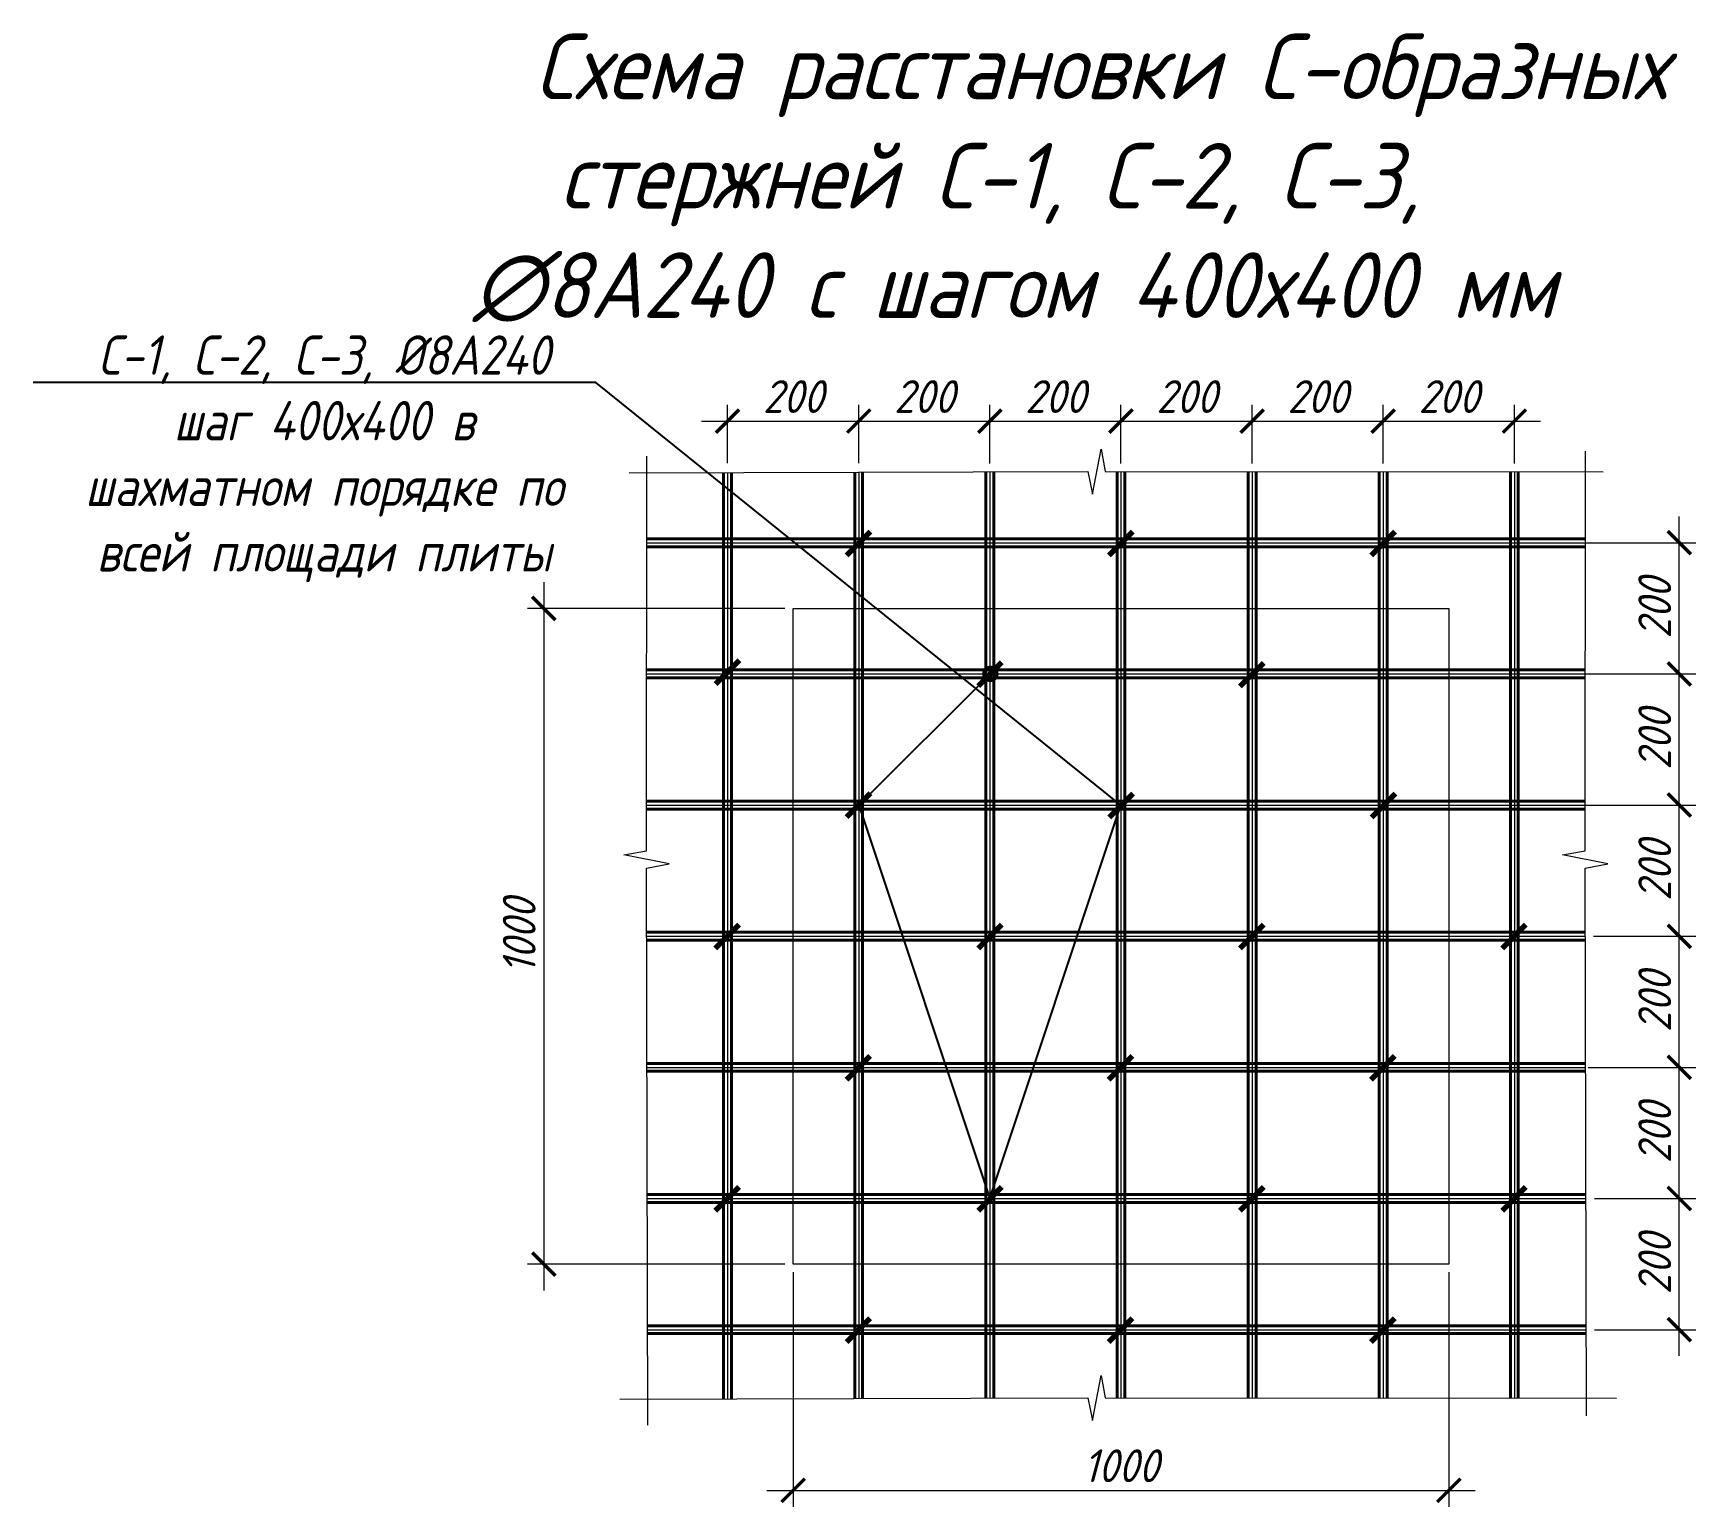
# Model space of a CAD drawing. Header units: millimetres. Extents: x 504091 to 2165846, y 135022 to 442887.
# Drawn here: x 1291762 to 1294298, y 235737 to 237984 of the extents above; entities that cross this region are included whole.
import ezdxf
from ezdxf import colors
from ezdxf.entities.mleader import LeaderData, LeaderLine
from ezdxf.math import Vec2, Vec3

# ---------------------------------------------------------------- set-up
doc = ezdxf.new("R2010")
doc.units = ezdxf.units.MM
doc.layers.get('Defpoints').update_dxf_attribs({"color": 255})
for name, color, linetype, lineweight in [('КР_Арматура 12', 174, 'Continuous', 40), ('Размер', 7, 'Continuous', 13), ('размеры', 7, 'Continuous', 9)]:
    doc.layers.add(name, color=color, linetype=linetype, lineweight=lineweight)
doc.layers.add('Текст', color=7, linetype='Continuous')
doc.styles.add('GOST 2.304_new', font='isocpeur.ttf', dxfattribs={"width": 0.9, "oblique": 15})
doc.styles.add('ISOCPEUR_ГОСТ', font='isocpeui.ttf', dxfattribs={"width": 0.85, "height": 2.5})
doc.dimstyles.new('SPDS 1_20', dxfattribs={"dimscale": 20, "dimtxt": 2.5, "dimasz": 1.77, "dimexe": 1.25, "dimexo": 0.625, "dimtad": 1, "dimdec": 0, "dimrnd": 0.001, "dimtxsty": 'GOST 2.304_new', "dimblk": 'ARCHTICK', "dimcen": 2.5, "dimdle": 2, "dimclrt": 256, "dimadec": 0, "dimazin": 2, "dimtfac": 0.75, "dimtdec": 0, "dimtmove": 1, "dimatfit": 3, "dimfxl": 0, "dimtolj": 1, "dimlwd": 9, "dimlwe": 9, "dimarcsym": 0})

# ---------------------------------------------------------------- blocks, each defined once
blk = doc.blocks.new('_ArchTick')
at = {"color": 0, "linetype": 'ByBlock', "const_width": 0.15}
blk.add_lwpolyline([(-0.5, -0.5), (0.5, 0.5)], dxfattribs=at)
blk = doc.blocks.new('*D2985')
at = {"layer": 'Defpoints', "color": 0, "lineweight": 20, "ltscale": 100, "transparency": 16777216}
for p in [(1294130.8, 236206.9), (1294272.6, 236206.9), (1294130.8, 236006.9)]:
    blk.add_point(p, dxfattribs=at)
at = {"layer": 'размеры', "color": 0, "lineweight": 9, "ltscale": 100, "transparency": 16777216}
for p, q in [((1294272.6, 235966.9), (1294272.6, 236246.9)), ((1294143.3, 236206.9), (1294297.6, 236206.9)), ((1294143.3, 236006.9), (1294297.6, 236006.9))]:
    blk.add_line(p, q, dxfattribs=at)
at = {"layer": 'размеры', "color": 0, "lineweight": 9, "ltscale": 100, "transparency": 16777216, "xscale": 35.4, "yscale": 35.4, "zscale": 35.4}
for p, rotation in [((1294272.6, 236206.9), 90), ((1294272.6, 236006.9), 270)]:
    blk.add_blockref('_ArchTick', p, dxfattribs=dict(at, rotation=rotation))
at = {"layer": 'размеры', "ltscale": 100, "transparency": 16777216, "insert": (1294235.1, 236106.9), "char_height": 50, "attachment_point": 5, "rotation": 90, "style": 'GOST 2.304_new'}
blk.add_mtext('\\A1;200', dxfattribs=at)
blk = doc.blocks.new('*D2986')
at = {"layer": 'Defpoints', "color": 0, "lineweight": 20, "ltscale": 100, "transparency": 16777216}
for p in [(1294121.1, 236406.9), (1294272.6, 236406.9), (1294130.8, 236206.9)]:
    blk.add_point(p, dxfattribs=at)
at = {"layer": 'размеры', "color": 0, "lineweight": 9, "ltscale": 100, "transparency": 16777216}
for p, q in [((1294272.6, 236166.9), (1294272.6, 236446.9)), ((1294133.6, 236406.9), (1294297.6, 236406.9)), ((1294143.3, 236206.9), (1294297.6, 236206.9))]:
    blk.add_line(p, q, dxfattribs=at)
at = {"layer": 'размеры', "color": 0, "lineweight": 9, "ltscale": 100, "transparency": 16777216, "xscale": 35.4, "yscale": 35.4, "zscale": 35.4}
for p, rotation in [((1294272.6, 236406.9), 90), ((1294272.6, 236206.9), 270)]:
    blk.add_blockref('_ArchTick', p, dxfattribs=dict(at, rotation=rotation))
at = {"layer": 'размеры', "ltscale": 100, "transparency": 16777216, "insert": (1294235.1, 236306.9), "char_height": 50, "attachment_point": 5, "rotation": 90, "style": 'GOST 2.304_new'}
blk.add_mtext('\\A1;200', dxfattribs=at)
blk = doc.blocks.new('*D2987')
at = {"layer": 'Defpoints', "color": 0, "lineweight": 20, "ltscale": 100, "transparency": 16777216}
for p in [(1294129.1, 236606.9), (1294272.6, 236606.9), (1294121.1, 236406.9)]:
    blk.add_point(p, dxfattribs=at)
at = {"layer": 'размеры', "color": 0, "lineweight": 9, "ltscale": 100, "transparency": 16777216}
for p, q in [((1294272.6, 236366.9), (1294272.6, 236646.9)), ((1294141.6, 236606.9), (1294297.6, 236606.9)), ((1294133.6, 236406.9), (1294297.6, 236406.9))]:
    blk.add_line(p, q, dxfattribs=at)
at = {"layer": 'размеры', "color": 0, "lineweight": 9, "ltscale": 100, "transparency": 16777216, "xscale": 35.4, "yscale": 35.4, "zscale": 35.4}
for p, rotation in [((1294272.6, 236606.9), 90), ((1294272.6, 236406.9), 270)]:
    blk.add_blockref('_ArchTick', p, dxfattribs=dict(at, rotation=rotation))
at = {"layer": 'размеры', "ltscale": 100, "transparency": 16777216, "insert": (1294235.1, 236506.9), "char_height": 50, "attachment_point": 5, "rotation": 90, "style": 'GOST 2.304_new'}
blk.add_mtext('\\A1;200', dxfattribs=at)
blk = doc.blocks.new('*D2988')
at = {"layer": 'Defpoints', "color": 0, "lineweight": 20, "ltscale": 100, "transparency": 16777216}
for p in [(1294114.1, 236806.9), (1294272.6, 236806.9), (1294129.1, 236606.9)]:
    blk.add_point(p, dxfattribs=at)
at = {"layer": 'размеры', "color": 0, "lineweight": 9, "ltscale": 100, "transparency": 16777216}
for p, q in [((1294272.6, 236566.9), (1294272.6, 236846.9)), ((1294126.6, 236806.9), (1294297.6, 236806.9)), ((1294141.6, 236606.9), (1294297.6, 236606.9))]:
    blk.add_line(p, q, dxfattribs=at)
at = {"layer": 'размеры', "color": 0, "lineweight": 9, "ltscale": 100, "transparency": 16777216, "xscale": 35.4, "yscale": 35.4, "zscale": 35.4}
for p, rotation in [((1294272.6, 236806.9), 90), ((1294272.6, 236606.9), 270)]:
    blk.add_blockref('_ArchTick', p, dxfattribs=dict(at, rotation=rotation))
at = {"layer": 'размеры', "ltscale": 100, "transparency": 16777216, "insert": (1294235.1, 236706.9), "char_height": 50, "attachment_point": 5, "rotation": 90, "style": 'GOST 2.304_new'}
blk.add_mtext('\\A1;200', dxfattribs=at)
blk = doc.blocks.new('*D2989')
at = {"layer": 'Defpoints', "color": 0, "lineweight": 20, "ltscale": 100, "transparency": 16777216}
for p in [(1294099.8, 237006.9), (1294272.6, 237006.9), (1294114.1, 236806.9)]:
    blk.add_point(p, dxfattribs=at)
at = {"layer": 'размеры', "color": 0, "lineweight": 9, "ltscale": 100, "transparency": 16777216}
for p, q in [((1294272.6, 236766.9), (1294272.6, 237046.9)), ((1294112.3, 237006.9), (1294297.6, 237006.9)), ((1294126.6, 236806.9), (1294297.6, 236806.9))]:
    blk.add_line(p, q, dxfattribs=at)
at = {"layer": 'размеры', "color": 0, "lineweight": 9, "ltscale": 100, "transparency": 16777216, "xscale": 35.4, "yscale": 35.4, "zscale": 35.4}
for p, rotation in [((1294272.6, 237006.9), 90), ((1294272.6, 236806.9), 270)]:
    blk.add_blockref('_ArchTick', p, dxfattribs=dict(at, rotation=rotation))
at = {"layer": 'размеры', "ltscale": 100, "transparency": 16777216, "insert": (1294235.1, 236906.9), "char_height": 50, "attachment_point": 5, "rotation": 90, "style": 'GOST 2.304_new'}
blk.add_mtext('\\A1;200', dxfattribs=at)
blk = doc.blocks.new('*D2990')
at = {"layer": 'Defpoints', "color": 0, "lineweight": 20, "ltscale": 100, "transparency": 16777216}
for p in [(1294118.1, 237206.9), (1294272.6, 237206.9), (1294099.8, 237006.9)]:
    blk.add_point(p, dxfattribs=at)
at = {"layer": 'размеры', "color": 0, "lineweight": 9, "ltscale": 100, "transparency": 16777216}
for p, q in [((1294272.6, 236966.9), (1294272.6, 237246.9)), ((1294130.6, 237206.9), (1294297.6, 237206.9)), ((1294112.3, 237006.9), (1294297.6, 237006.9))]:
    blk.add_line(p, q, dxfattribs=at)
at = {"layer": 'размеры', "color": 0, "lineweight": 9, "ltscale": 100, "transparency": 16777216, "xscale": 35.4, "yscale": 35.4, "zscale": 35.4}
for p, rotation in [((1294272.6, 237206.9), 90), ((1294272.6, 237006.9), 270)]:
    blk.add_blockref('_ArchTick', p, dxfattribs=dict(at, rotation=rotation))
at = {"layer": 'размеры', "ltscale": 100, "transparency": 16777216, "insert": (1294235.1, 237106.9), "char_height": 50, "attachment_point": 5, "rotation": 90, "style": 'GOST 2.304_new'}
blk.add_mtext('\\A1;200', dxfattribs=at)
blk = doc.blocks.new('*D2991')
at = {"layer": 'Defpoints', "color": 0, "lineweight": 20, "ltscale": 100, "transparency": 16777216}
for p in [(1292921, 236106.9), (1293921, 236106.9), (1293921, 235761.9)]:
    blk.add_point(p, dxfattribs=at)
at = {"layer": 'размеры', "color": 0, "lineweight": 9, "ltscale": 100, "transparency": 16777216}
for p, q in [((1292921, 236094.4), (1292921, 235736.9)), ((1293921, 236094.4), (1293921, 235736.9)), ((1292881, 235761.9), (1293961, 235761.9))]:
    blk.add_line(p, q, dxfattribs=at)
at = {"layer": 'размеры', "color": 0, "lineweight": 9, "ltscale": 100, "transparency": 16777216, "xscale": 35.4, "yscale": 35.4, "zscale": 35.4, "rotation": 180}
blk.add_blockref('_ArchTick', (1292921, 235761.9), dxfattribs=at)
at = {"layer": 'размеры', "color": 0, "lineweight": 9, "ltscale": 100, "transparency": 16777216, "xscale": 35.4, "yscale": 35.4, "zscale": 35.4}
blk.add_blockref('_ArchTick', (1293921, 235761.9), dxfattribs=at)
at = {"layer": 'размеры', "ltscale": 100, "transparency": 16777216, "insert": (1293421, 235799.4), "char_height": 50, "attachment_point": 5, "style": 'GOST 2.304_new'}
blk.add_mtext('\\A1;1000', dxfattribs=at)
blk = doc.blocks.new('*D2992')
at = {"layer": 'Defpoints', "color": 0, "lineweight": 20, "ltscale": 100, "transparency": 16777216}
for p in [(1292921, 237106.9), (1292540.7, 236106.9), (1292921, 236106.9)]:
    blk.add_point(p, dxfattribs=at)
at = {"layer": 'размеры', "color": 0, "lineweight": 9, "ltscale": 100, "transparency": 16777216}
for p, q in [((1292540.7, 237146.9), (1292540.7, 236066.9)), ((1292908.5, 237106.9), (1292515.7, 237106.9)), ((1292908.5, 236106.9), (1292515.7, 236106.9))]:
    blk.add_line(p, q, dxfattribs=at)
at = {"layer": 'размеры', "color": 0, "lineweight": 9, "ltscale": 100, "transparency": 16777216, "xscale": 35.4, "yscale": 35.4, "zscale": 35.4}
for p, rotation in [((1292540.7, 237106.9), 90), ((1292540.7, 236106.9), 270)]:
    blk.add_blockref('_ArchTick', p, dxfattribs=dict(at, rotation=rotation))
at = {"layer": 'размеры', "ltscale": 100, "transparency": 16777216, "insert": (1292503.2, 236606.9), "char_height": 50, "attachment_point": 5, "rotation": 90, "style": 'GOST 2.304_new'}
blk.add_mtext('\\A1;1000', dxfattribs=at)
blk = doc.blocks.new('_DotSmall')
at = {"color": 0, "linetype": 'ByBlock', "lineweight": 35, "const_width": 0.5}
blk.add_lwpolyline([(-0.0625, 0, 1), (0.0625, 0, 1)], format="xyb", close=True, dxfattribs=at)
blk = doc.blocks.new('*D2993')
at = {"layer": 'Defpoints', "color": 0, "lineweight": 20, "ltscale": 100, "transparency": 16777216}
for p in [(1293021, 237392.4), (1292821, 237315.8), (1293021, 237315.8)]:
    blk.add_point(p, dxfattribs=at)
at = {"layer": 'размеры', "color": 0, "lineweight": 9, "ltscale": 100, "transparency": 16777216}
for p, q in [((1292821, 237328.3), (1292821, 237417.4)), ((1293021, 237328.3), (1293021, 237417.4)), ((1292781, 237392.4), (1293061, 237392.4))]:
    blk.add_line(p, q, dxfattribs=at)
at = {"layer": 'размеры', "color": 0, "lineweight": 9, "ltscale": 100, "transparency": 16777216, "xscale": 35.4, "yscale": 35.4, "zscale": 35.4, "rotation": 180}
blk.add_blockref('_ArchTick', (1292821, 237392.4), dxfattribs=at)
at = {"layer": 'размеры', "color": 0, "lineweight": 9, "ltscale": 100, "transparency": 16777216, "xscale": 35.4, "yscale": 35.4, "zscale": 35.4}
blk.add_blockref('_ArchTick', (1293021, 237392.4), dxfattribs=at)
at = {"layer": 'размеры', "ltscale": 100, "transparency": 16777216, "insert": (1292921, 237429.9), "char_height": 50, "attachment_point": 5, "style": 'GOST 2.304_new'}
blk.add_mtext('\\A1;200', dxfattribs=at)
blk = doc.blocks.new('*D2994')
at = {"layer": 'Defpoints', "color": 0, "lineweight": 20, "ltscale": 100, "transparency": 16777216}
for p in [(1293221, 237392.4), (1293021, 237315.8), (1293221, 237315.2)]:
    blk.add_point(p, dxfattribs=at)
at = {"layer": 'размеры', "color": 0, "lineweight": 9, "ltscale": 100, "transparency": 16777216}
for p, q in [((1293021, 237328.3), (1293021, 237417.4)), ((1293221, 237327.7), (1293221, 237417.4)), ((1292981, 237392.4), (1293261, 237392.4))]:
    blk.add_line(p, q, dxfattribs=at)
at = {"layer": 'размеры', "color": 0, "lineweight": 9, "ltscale": 100, "transparency": 16777216, "xscale": 35.4, "yscale": 35.4, "zscale": 35.4, "rotation": 180}
blk.add_blockref('_ArchTick', (1293021, 237392.4), dxfattribs=at)
at = {"layer": 'размеры', "color": 0, "lineweight": 9, "ltscale": 100, "transparency": 16777216, "xscale": 35.4, "yscale": 35.4, "zscale": 35.4}
blk.add_blockref('_ArchTick', (1293221, 237392.4), dxfattribs=at)
at = {"layer": 'размеры', "ltscale": 100, "transparency": 16777216, "insert": (1293121, 237429.9), "char_height": 50, "attachment_point": 5, "style": 'GOST 2.304_new'}
blk.add_mtext('\\A1;200', dxfattribs=at)
blk = doc.blocks.new('*D2995')
at = {"layer": 'Defpoints', "color": 0, "lineweight": 20, "ltscale": 100, "transparency": 16777216}
for p in [(1293421, 237392.4), (1293221, 237315.2), (1293421, 237315.2)]:
    blk.add_point(p, dxfattribs=at)
at = {"layer": 'размеры', "color": 0, "lineweight": 9, "ltscale": 100, "transparency": 16777216}
for p, q in [((1293221, 237327.7), (1293221, 237417.4)), ((1293421, 237327.7), (1293421, 237417.4)), ((1293181, 237392.4), (1293461, 237392.4))]:
    blk.add_line(p, q, dxfattribs=at)
at = {"layer": 'размеры', "color": 0, "lineweight": 9, "ltscale": 100, "transparency": 16777216, "xscale": 35.4, "yscale": 35.4, "zscale": 35.4, "rotation": 180}
blk.add_blockref('_ArchTick', (1293221, 237392.4), dxfattribs=at)
at = {"layer": 'размеры', "color": 0, "lineweight": 9, "ltscale": 100, "transparency": 16777216, "xscale": 35.4, "yscale": 35.4, "zscale": 35.4}
blk.add_blockref('_ArchTick', (1293421, 237392.4), dxfattribs=at)
at = {"layer": 'размеры', "ltscale": 100, "transparency": 16777216, "insert": (1293321, 237429.9), "char_height": 50, "attachment_point": 5, "style": 'GOST 2.304_new'}
blk.add_mtext('\\A1;200', dxfattribs=at)
blk = doc.blocks.new('*D2996')
at = {"layer": 'Defpoints', "color": 0, "lineweight": 20, "ltscale": 100, "transparency": 16777216}
for p in [(1293621, 237392.4), (1293421, 237315.2), (1293621, 237315.2)]:
    blk.add_point(p, dxfattribs=at)
at = {"layer": 'размеры', "color": 0, "lineweight": 9, "ltscale": 100, "transparency": 16777216}
for p, q in [((1293421, 237327.7), (1293421, 237417.4)), ((1293621, 237327.7), (1293621, 237417.4)), ((1293381, 237392.4), (1293661, 237392.4))]:
    blk.add_line(p, q, dxfattribs=at)
at = {"layer": 'размеры', "color": 0, "lineweight": 9, "ltscale": 100, "transparency": 16777216, "xscale": 35.4, "yscale": 35.4, "zscale": 35.4, "rotation": 180}
blk.add_blockref('_ArchTick', (1293421, 237392.4), dxfattribs=at)
at = {"layer": 'размеры', "color": 0, "lineweight": 9, "ltscale": 100, "transparency": 16777216, "xscale": 35.4, "yscale": 35.4, "zscale": 35.4}
blk.add_blockref('_ArchTick', (1293621, 237392.4), dxfattribs=at)
at = {"layer": 'размеры', "ltscale": 100, "transparency": 16777216, "insert": (1293521, 237429.9), "char_height": 50, "attachment_point": 5, "style": 'GOST 2.304_new'}
blk.add_mtext('\\A1;200', dxfattribs=at)
blk = doc.blocks.new('*D2997')
at = {"layer": 'Defpoints', "color": 0, "lineweight": 20, "ltscale": 100, "transparency": 16777216}
for p in [(1293821, 237392.4), (1293621, 237315.2), (1293821, 237315.2)]:
    blk.add_point(p, dxfattribs=at)
at = {"layer": 'размеры', "color": 0, "lineweight": 9, "ltscale": 100, "transparency": 16777216}
for p, q in [((1293621, 237327.7), (1293621, 237417.4)), ((1293821, 237327.7), (1293821, 237417.4)), ((1293581, 237392.4), (1293861, 237392.4))]:
    blk.add_line(p, q, dxfattribs=at)
at = {"layer": 'размеры', "color": 0, "lineweight": 9, "ltscale": 100, "transparency": 16777216, "xscale": 35.4, "yscale": 35.4, "zscale": 35.4, "rotation": 180}
blk.add_blockref('_ArchTick', (1293621, 237392.4), dxfattribs=at)
at = {"layer": 'размеры', "color": 0, "lineweight": 9, "ltscale": 100, "transparency": 16777216, "xscale": 35.4, "yscale": 35.4, "zscale": 35.4}
blk.add_blockref('_ArchTick', (1293821, 237392.4), dxfattribs=at)
at = {"layer": 'размеры', "ltscale": 100, "transparency": 16777216, "insert": (1293721, 237429.9), "char_height": 50, "attachment_point": 5, "style": 'GOST 2.304_new'}
blk.add_mtext('\\A1;200', dxfattribs=at)
blk = doc.blocks.new('*D2998')
at = {"layer": 'Defpoints', "color": 0, "lineweight": 20, "ltscale": 100, "transparency": 16777216}
for p in [(1294021, 237392.4), (1293821, 237315.2), (1294021, 237315.1)]:
    blk.add_point(p, dxfattribs=at)
at = {"layer": 'размеры', "color": 0, "lineweight": 9, "ltscale": 100, "transparency": 16777216}
for p, q in [((1293821, 237327.7), (1293821, 237417.4)), ((1294021, 237327.6), (1294021, 237417.4)), ((1293781, 237392.4), (1294061, 237392.4))]:
    blk.add_line(p, q, dxfattribs=at)
at = {"layer": 'размеры', "color": 0, "lineweight": 9, "ltscale": 100, "transparency": 16777216, "xscale": 35.4, "yscale": 35.4, "zscale": 35.4, "rotation": 180}
blk.add_blockref('_ArchTick', (1293821, 237392.4), dxfattribs=at)
at = {"layer": 'размеры', "color": 0, "lineweight": 9, "ltscale": 100, "transparency": 16777216, "xscale": 35.4, "yscale": 35.4, "zscale": 35.4}
blk.add_blockref('_ArchTick', (1294021, 237392.4), dxfattribs=at)
at = {"layer": 'размеры', "ltscale": 100, "transparency": 16777216, "insert": (1293921, 237429.9), "char_height": 50, "attachment_point": 5, "style": 'GOST 2.304_new'}
blk.add_mtext('\\A1;200', dxfattribs=at)

msp = doc.modelspace()

# ---------------------------------------------------------------- linework, layer by layer
at = {"layer": 'Defpoints', "lineweight": 9}
for p, q in [((1292821.0245, 237313.8768), (1292821.0245, 235901.1877)), ((1293021.0245, 237314.5098), (1293021.0245, 235901.8206)), ((1293221.0245, 237315.1427), (1293221.0245, 235902.4535)), ((1293421.0245, 237315.5957), (1293421.0245, 235902.9077)), ((1293621.0245, 237315.4221), (1293621.0245, 235902.7442)), ((1293821.0245, 237315.2486), (1293821.0245, 235902.5807)), ((1294021.0245, 237315.075), (1294021.0245, 235902.4171)), ((1292697.6857, 237206.9103), (1294129.2617, 237206.9103)), ((1292697.5, 237006.9103), (1294129.0745, 237006.9103)), ((1292697.3144, 236806.9103), (1294128.8872, 236806.9103)), ((1292697.553, 236606.9103), (1294129.1252, 236606.9103)), ((1292698.138, 236406.9103), (1294129.7102, 236406.9103)), ((1292698.7229, 236206.9103), (1294130.2952, 236206.9103)), ((1292699.3079, 236006.9103), (1294130.8802, 236006.9103))]:
    msp.add_line(p, q, dxfattribs=at)
at = {"layer": 'КР_Арматура 12', "ltscale": 100}
for p, q in [((1292815.0245, 237313.8578), (1292815.0245, 235901.1687)), ((1292827.0245, 237313.8958), (1292827.0245, 235901.2067)), ((1293015.0245, 237314.4908), (1293015.0245, 235901.8016)), ((1293027.0245, 237314.5287), (1293027.0245, 235901.8396)), ((1293215.0245, 237315.1237), (1293215.0245, 235902.4346)), ((1293227.0245, 237315.1617), (1293227.0245, 235902.4725)), ((1293415.0245, 237315.6009), (1293415.0245, 235902.9126)), ((1293427.0245, 237315.5905), (1293427.0245, 235902.9028)), ((1293615.0245, 237315.4273), (1293615.0245, 235902.7491)), ((1293627.0245, 237315.4169), (1293627.0245, 235902.7393)), ((1293815.0245, 237315.2538), (1293815.0245, 235902.5856)), ((1293827.0245, 237315.2434), (1293827.0245, 235902.5758)), ((1294015.0245, 237315.0802), (1294015.0245, 235902.422)), ((1294027.0245, 237315.0698), (1294027.0245, 235902.4122)), ((1292697.6913, 237212.9103), (1294129.2674, 237212.9103)), ((1292697.6801, 237200.9103), (1294129.2561, 237200.9103)), ((1292697.5056, 237012.9103), (1294129.0801, 237012.9103)), ((1292697.4945, 237000.9103), (1294129.0689, 237000.9103)), ((1292697.3088, 236800.9103), (1294128.8816, 236800.9103)), ((1292697.32, 236812.9103), (1294128.8928, 236812.9103)), ((1292697.5354, 236612.9103), (1294129.1077, 236612.9103)), ((1292697.5705, 236600.9103), (1294129.1428, 236600.9103)), ((1292698.1204, 236412.9103), (1294129.6926, 236412.9103)), ((1292698.1555, 236400.9103), (1294129.7277, 236400.9103)), ((1292698.7054, 236212.9103), (1294130.2776, 236212.9103)), ((1292698.7405, 236200.9103), (1294130.3127, 236200.9103)), ((1292699.2904, 236012.9103), (1294130.8626, 236012.9103)), ((1292699.3255, 236000.9103), (1294130.8977, 236000.9103))]:
    msp.add_line(p, q, dxfattribs=at)
at = {"layer": 'размеры', "lineweight": 70, "ltscale": 100}
for p, q in [((1293003.0245, 237188.0591), (1293039.0245, 237224.0591)), ((1293403.0245, 237188.0591), (1293439.0245, 237224.0591)), ((1293803.0245, 237188.0591), (1293839.0245, 237224.0591)), ((1292803.058, 236991.8142), (1292839.058, 237027.8142)), ((1293203.5337, 236988.6106), (1293239.5337, 237024.6106)), ((1293603.0245, 236988.0591), (1293639.0245, 237024.0591)), ((1293003.058, 236788.9974), (1293039.058, 236824.9974)), ((1293403.5337, 236788.6106), (1293439.5337, 236824.6106)), ((1293803.5337, 236788.6106), (1293839.5337, 236824.6106)), ((1292802.7248, 236588.6106), (1292838.7248, 236624.6106)), ((1293203.5337, 236588.6106), (1293239.5337, 236624.6106)), ((1293602.7248, 236588.6106), (1293638.7248, 236624.6106)), ((1294002.7248, 236588.6106), (1294038.7248, 236624.6106)), ((1293002.7248, 236388.6106), (1293038.7248, 236424.6106)), ((1293402.7248, 236388.6106), (1293438.7248, 236424.6106)), ((1293802.7248, 236388.6106), (1293838.7248, 236424.6106)), ((1292802.7248, 236188.6106), (1292838.7248, 236224.6106)), ((1293203.5337, 236188.6106), (1293239.5337, 236224.6106)), ((1293602.7248, 236188.6106), (1293638.7248, 236224.6106)), ((1294002.7248, 236188.6106), (1294038.7248, 236224.6106)), ((1293002.7248, 235988.6106), (1293038.7248, 236024.6106)), ((1293402.7248, 235988.6106), (1293438.7248, 236024.6106)), ((1293802.7248, 235988.6106), (1293838.7248, 236024.6106))]:
    msp.add_line(p, q, dxfattribs=at)
at = {"layer": 'размеры'}
for points in [[(1292699.6183, 235861.1294), (1292697.2496, 236710.6423), (1292731.9096, 236717.275), (1292663.0063, 236730.8681), (1292697.2496, 236737.0505), (1292697.7846, 237339.094)], [(1292670.9344, 237313.4868), (1293370.714, 237315.6164), (1293377.3466, 237280.9564), (1293390.9397, 237349.8597), (1293397.1221, 237315.6164), (1294156.222, 237314.981)], [(1294131.1861, 235875.6421), (1294128.8218, 236710.6423), (1294163.4818, 236717.275), (1294094.5785, 236730.8681), (1294128.8218, 236737.0505), (1294129.3629, 237346.3845)], [(1292656.5776, 235900.8035), (1293370.714, 235902.9273), (1293377.3466, 235868.2672), (1293390.9397, 235937.1705), (1293397.1221, 235902.9273), (1294176.7979, 235902.3271)]]:
    msp.add_lwpolyline(points, dxfattribs=at)
at = {"layer": 'размеры', "ltscale": 100}
msp.add_lwpolyline([(1292921.0245, 237106.9103), (1293921.0245, 237106.9103), (1293921.0245, 236106.9103), (1292921.0245, 236106.9103)], close=True, dxfattribs=at)

# ---------------------------------------------------------------- texts
at = {"layer": 'Текст', "color": 7, "insert": (1292222.2032, 237983.2547), "char_height": 100, "width": 2240.238922, "attachment_point": 1, "style": 'GOST 2.304_new'}
msp.add_mtext('\\pi304.852;Схема расстановки С-образных \\P\\pi343.493;стержней С-1, С-2, С-3,  \\P\\pi210.498;∅8А240 с шагом 400х400 мм', dxfattribs=at)

# ---------------------------------------------------------------- dimensions: what is measured, and where the dimension line sits
at = {"layer": 'размеры', "ltscale": 100}
for base, p1, p2, picture, middle in [((1293021.0245, 237392.4025), (1292821.0245, 237315.7784), (1293021.0245, 237315.7784), '*D2993', (1292921.0245, 237429.9025)), ((1293221.0245, 237392.4025), (1293021.0245, 237315.7784), (1293221.0245, 237315.1609), '*D2994', (1293121.0245, 237429.9025)), ((1293421.0245, 237392.4025), (1293221.0245, 237315.1609), (1293421.0245, 237315.1609), '*D2995', (1293321.0245, 237429.9025)), ((1293621.0245, 237392.4025), (1293421.0245, 237315.1609), (1293621.0245, 237315.1609), '*D2996', (1293521.0245, 237429.9025)), ((1293821.0245, 237392.4025), (1293621.0245, 237315.1609), (1293821.0245, 237315.1609), '*D2997', (1293721.0245, 237429.9025)), ((1294021.0245, 237392.4025), (1293821.0245, 237315.1609), (1294021.0245, 237315.075), '*D2998', (1293921.0245, 237429.9025)), ((1293921.0245, 235761.8762), (1292921.0245, 236106.9103), (1293921.0245, 236106.9103), '*D2991', (1293421.0245, 235799.3762))]:
    dim = msp.add_linear_dim(base=base, p1=p1, p2=p2, dimstyle='SPDS 1_20', dxfattribs=at)
    dim.commit()
    dim.dimension.update_dxf_attribs({"geometry": picture, "text_midpoint": middle})
for base, p1, p2, picture, middle in [((1294272.6415, 237206.9103), (1294099.7826, 237006.9103), (1294118.1255, 237206.9103), '*D2990', (1294235.1415, 237106.9103)), ((1292540.7463, 236106.9103), (1292921.0245, 237106.9103), (1292921.0245, 236106.9103), '*D2992', (1292503.2463, 236606.9103)), ((1294272.6415, 237006.9103), (1294114.1337, 236806.9103), (1294099.7826, 237006.9103), '*D2989', (1294235.1415, 236906.9103)), ((1294272.6415, 236806.9103), (1294129.1155, 236606.9103), (1294114.1337, 236806.9103), '*D2988', (1294235.1415, 236706.9103)), ((1294272.6415, 236606.9103), (1294121.1237, 236406.9103), (1294129.1155, 236606.9103), '*D2987', (1294235.1415, 236506.9103)), ((1294272.6415, 236406.9103), (1294130.8144, 236206.9103), (1294121.1237, 236406.9103), '*D2986', (1294235.1415, 236306.9103)), ((1294272.6415, 236206.9103), (1294130.8144, 236006.9103), (1294130.8144, 236206.9103), '*D2985', (1294235.1415, 236106.9103))]:
    dim = msp.add_linear_dim(base=base, p1=p1, p2=p2, angle=90, dimstyle='SPDS 1_20', dxfattribs=at)
    dim.commit()
    dim.dimension.update_dxf_attribs({"geometry": picture, "text_midpoint": middle})

# ---------------------------------------------------------------- leaders
at = {"layer": 'Размер', "lineweight": 13, "ltscale": 20}
ml = msp.add_multileader_mtext('Standard', dxfattribs=at)
ml.set_content('\\A1;{\\C5;С-1, С-2, С-3, %%C8А240 шаг 400х400 в шахматном порядке по всей площади плиты }', color=256, style='ISOCPEUR_ГОСТ')
ml.set_leader_properties()
ml.set_arrow_properties(name='DOTSMALL')
ml.build(insert=Vec2(0, 0))
ml.multileader.update_dxf_attribs({"text_left_attachment_type": 6, "text_right_attachment_type": 6, "arrow_head_size": 40})
ctx = ml.context
ctx.base_point, ctx.char_height, ctx.arrow_head_size, ctx.landing_gap_size, ctx.plane_origin = Vec3(1291823.4807, 237451.1568), 60, 40, 0, Vec3(1284907.6969, 354363.9056)
ctx.left_attachment, ctx.right_attachment, ctx.text_align_type = 6, 6, 1
notes = []
notes.append((ctx, [(0, (1, 1, 0), (1292619.9784, 237451.1568), (-1, 0), 32, [(3, [(1293221.8335, 237006.9103), (1293020.9709, 236806.9103), (1293221.0245, 236206.9103), (1293421.0245, 236806.9103)], 0, [])])]))
ctx.mtext.insert, ctx.mtext.rotation, ctx.mtext.width, ctx.mtext.defined_height, ctx.mtext.alignment, ctx.mtext.flow_direction = Vec3(1292205.7296, 237523.1568), 6.283185307, 817.761516, 360, 2, 5
for ctx, leaders in notes:
    for number, flags, end, landing, length, lines in leaders:
        leader = LeaderData()
        leader.index, (leader.has_last_leader_line, leader.has_dogleg_vector, leader.attachment_direction) = number, flags
        leader.last_leader_point, leader.dogleg_vector, leader.dogleg_length = Vec3(end), Vec3(landing), length
        for number, points, colour, breaks in lines:
            line = LeaderLine()
            line.index, line.vertices, line.color, line.breaks = number, Vec3.list(points), colors.encode_raw_color(colour), breaks
            leader.lines.append(line)
        ctx.leaders.append(leader)

doc.saveas('drawing.dxf')
